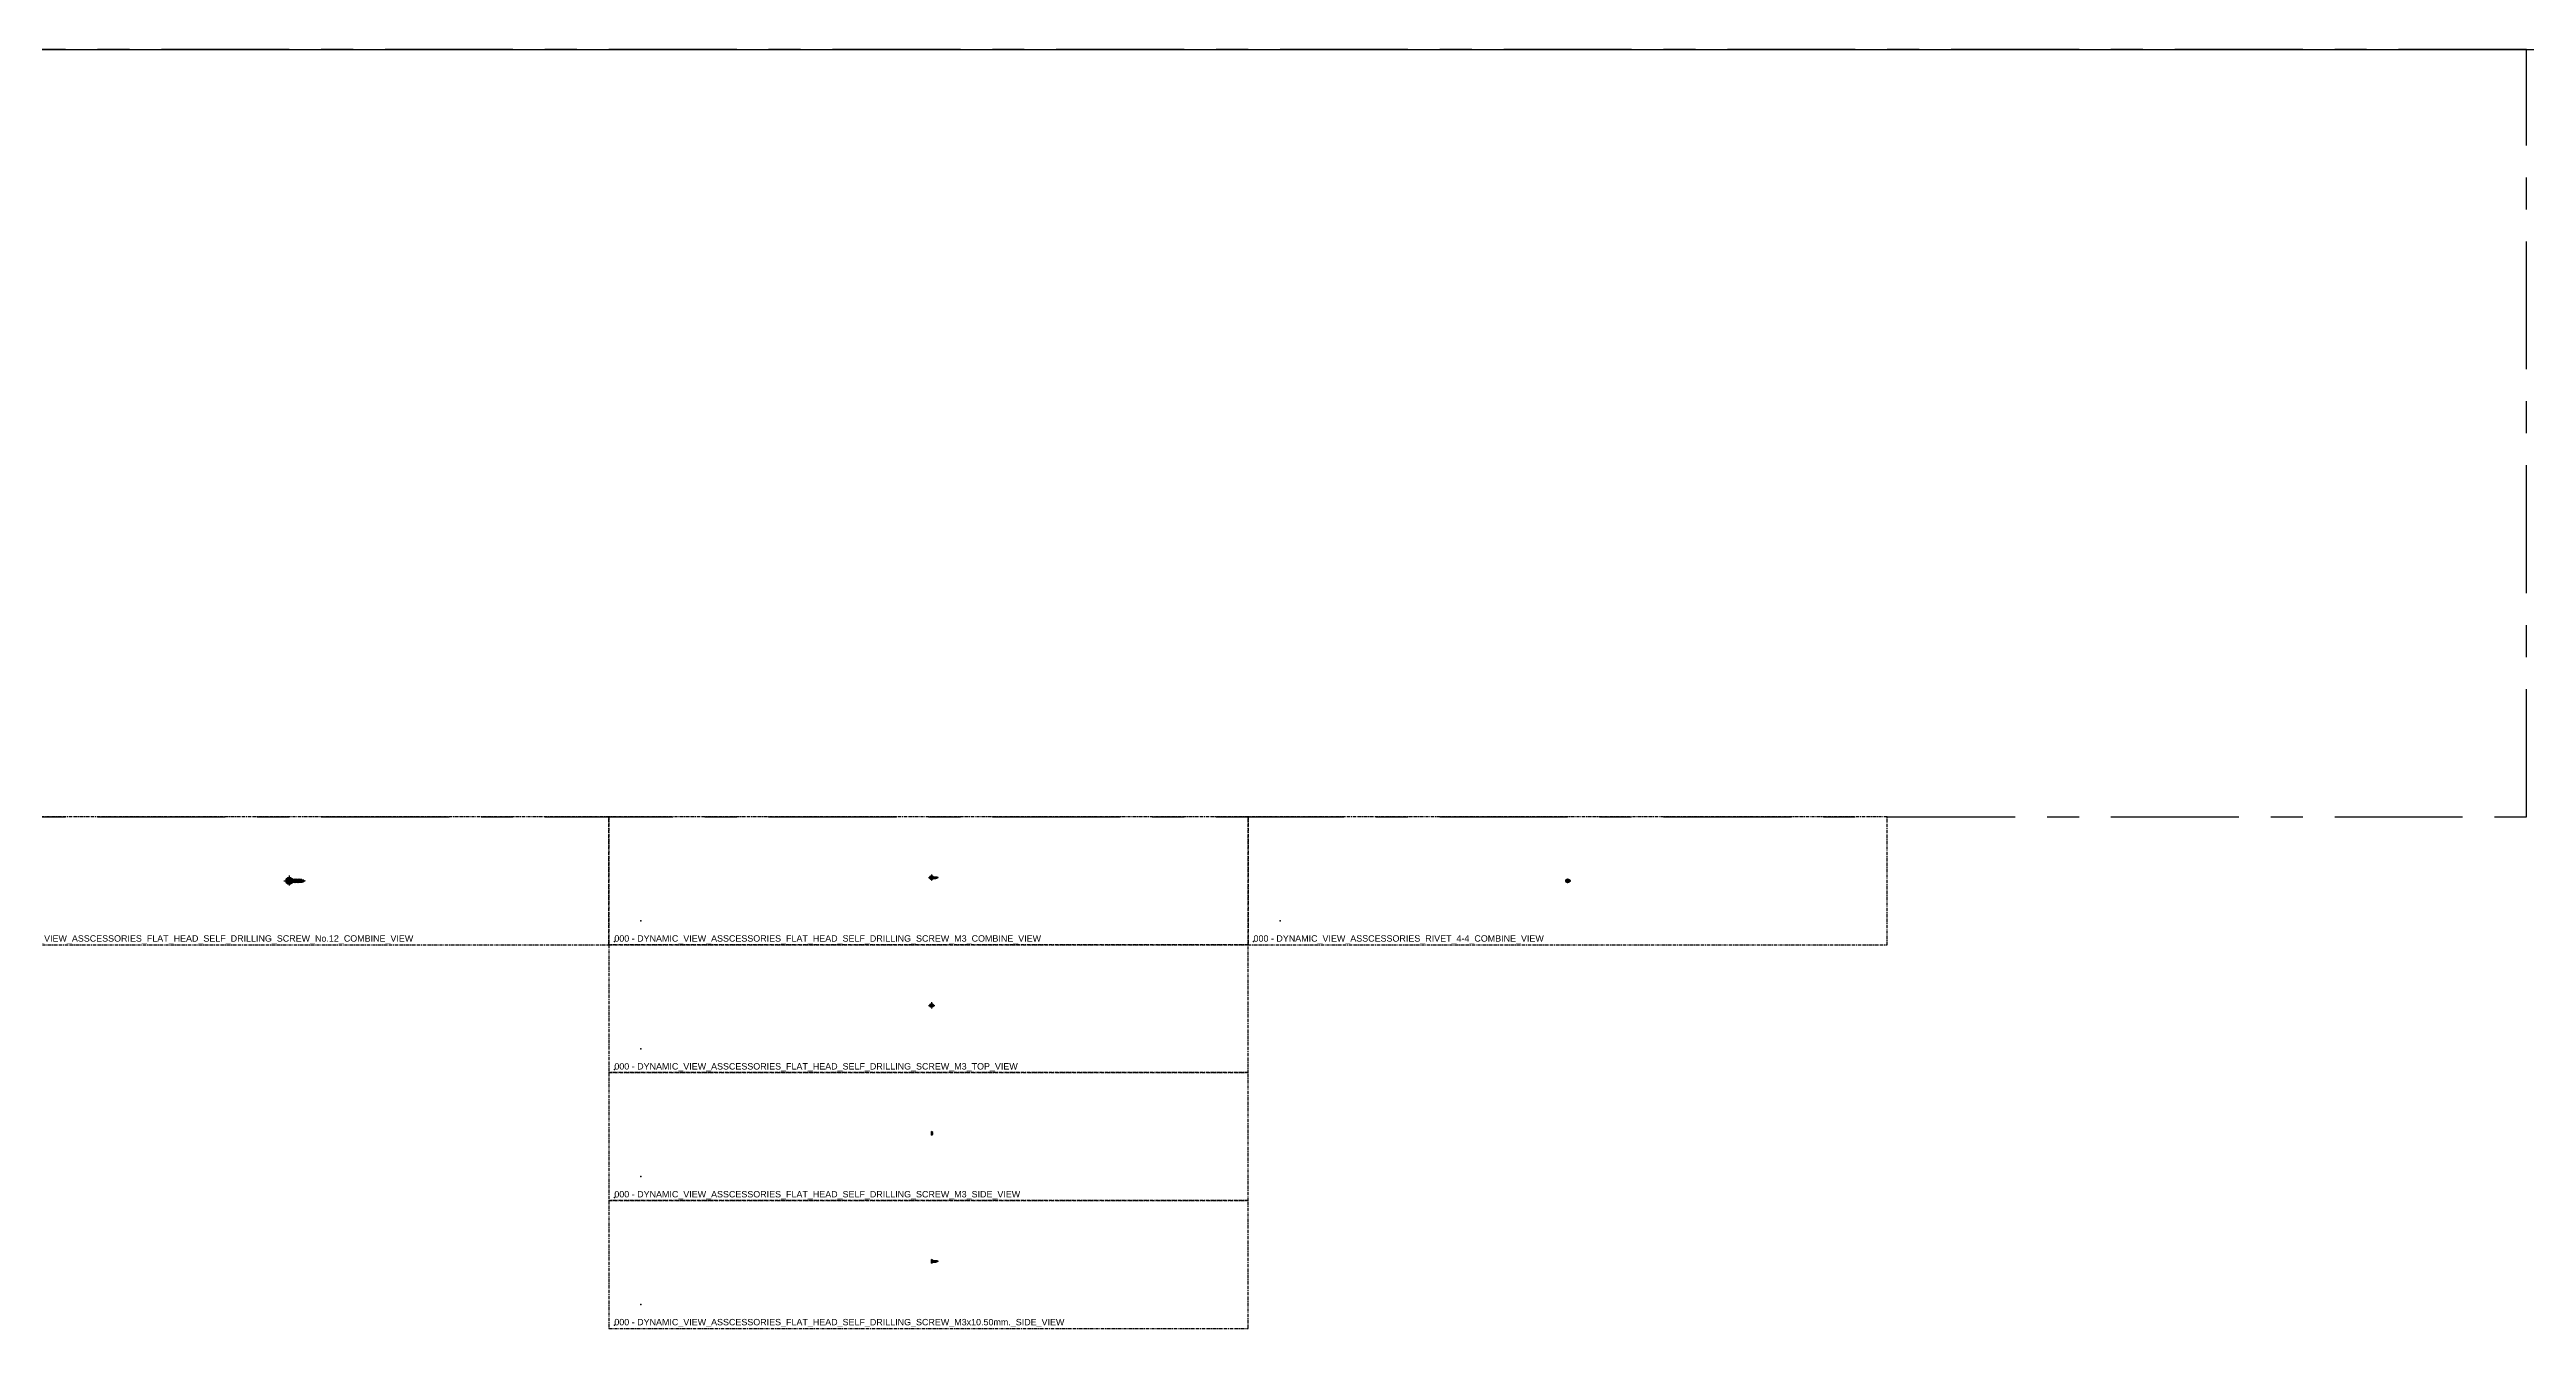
# Model space of a CAD drawing. Header units: millimetres. Extents: x -244126 to 368105, y -173968 to 259060.
# Drawn here: x 163009 to 166884, y -38158 to -36158 of the extents above; entities that cross this region are included whole.
import ezdxf

# ---------------------------------------------------------------- set-up
doc = ezdxf.new("R2010")
doc.units = ezdxf.units.MM
doc.header["$MEASUREMENT"] = 0
doc.linetypes.add('005_GG_TA_LINE', pattern=[13.75, 5, -1.25, 1.25, -1.25, 5])
doc.linetypes.add('HIDDEN', pattern=[9.525, 6.35, -3.175])
for name, color, linetype in [('000 - H A T C H', 8, 'Continuous'), ('000 - L I N E 0.1', 1, 'Continuous'), ('001 - ASCESSORIES', 1, 'Continuous'), ('A04_TUBE SERIES', 7, 'Continuous')]:
    doc.layers.add(name, color=color, linetype=linetype)
doc.styles.add('Cetury Gothic', font='GOTHIC.TTF')
doc.styles.get("Standard").update_dxf_attribs({"font": 'arial.ttf'})

# ---------------------------------------------------------------- blocks, each defined once
blk = doc.blocks.new('*U1764')
at = {"color": 0, "linetype": '005_GG_TA_LINE'}
blk.add_lwpolyline([(0, 0), (200, 0), (200, 30), (0, 30)], close=True, dxfattribs=at)
blk.add_attdef('NAMEBLK', (8.582, 4.878), '', height=10, dxfattribs=at)
blk = doc.blocks.new('000 - DYNAMIC_VIEW_ASSCESSORIES_FLAT_HEAD_SELF_DRILLING_SCREW_No.12_TOP_VIEW')
at = {"layer": '000 - H A T C H'}
h = blk.add_hatch(color=250, dxfattribs=at)
h.dxf.hatch_style = 1
edge = h.paths.add_edge_path()
edge.add_arc((0, 0), 5.4, 0, 360)
at = {"layer": '001 - ASCESSORIES', "color": 0}
for p, q in [((-1.3, 0.7), (-4.5, 0.7)), ((-0.7, 4.5), (-0.7, 1.3)), ((0.7, 1.3), (0.7, 4.5)), ((4.5, 0.7), (1.3, 0.7)), ((-4.5, -0.7), (-1.3, -0.7)), ((-0.7, -1.3), (-0.7, -4.5)), ((0.7, -4.5), (0.7, -1.3)), ((1.3, -0.7), (4.5, -0.7))]:
    blk.add_line(p, q, dxfattribs=at)
blk.add_circle((0, 0), 5.4, dxfattribs=at)
for centre, radius, start, end in [((0, 0), 4.6, 171.4252, 188.5748), ((-1.3, 1.3), 0.574, 270, 0), ((0, 0), 4.6, 81.4252, 98.5748), ((1.3, 1.3), 0.574, 180, 270), ((0, 0), 4.6, 351.4252, 8.5748), ((-1.3, -1.3), 0.574, 0, 90), ((0, 0), 4.6, 261.4252, 278.5748), ((1.3, -1.3), 0.574, 90, 180)]:
    blk.add_arc(centre, radius, start, end, dxfattribs=at)
at = {"layer": 'Defpoints', "color": 250, "linetype": 'HIDDEN'}
for p, q in [((-8.6, 0), (8.6, 0)), ((0, 8.6), (0, -8.6))]:
    blk.add_line(p, q, dxfattribs=at)
blk = doc.blocks.new('000 - DYNAMIC_VIEW_ASSCESSORIES_FLAT_HEAD_SELF_DRILLING_SCREW_No.12x19mm._SIDE_VIEW')
at = {"layer": '001 - ASCESSORIES', "color": 0}
for p, q in [((-0.3, -5.4), (-0.3, 5.4)), ((0, 5.4), (-0.3, 5.4)), ((0, -5.4), (0, 5.4)), ((3.1, 2.9), (0, 5.4)), ((1.7, 0.9), (0, 2.3)), ((1.7, 0.9), (0, 0.9)), ((0, -0.9), (0, 0.9)), ((1.7, 0.9), (1.7, -0.9)), ((4.6, 2.4), (3.1, 2.9)), ((3.1, -2.9), (3.1, 2.9)), ((6.1, -2.9), (4.8, 2.9)), ((6.8, 2.3), (5.4, 2.3)), ((8.4, -2.9), (7.1, 2.9)), ((9.1, 2.3), (7.7, 2.3)), ((10.7, -2.9), (9.4, 2.9)), ((11.4, 2.3), (9.9, 2.3)), ((13, -2.9), (11.7, 2.9)), ((13.7, 2.3), (12.2, 2.3)), ((15.3, -2.9), (14, 2.9)), ((16, 2.3), (14.5, 2.3)), ((17.6, -2.9), (16.3, 2.9)), ((18.3, 2.3), (16.8, 2.3)), ((19.8, -2.7), (18.6, 2.9)), ((19.2, 2.1), (20.8, 1.5)), ((22, -1.9), (21.1, 2.1)), ((21.7, 1.2), (24.9, 0)), ((0, -5.4), (-0.3, -5.4)), ((1.7, -0.9), (0, -2.3)), ((1.7, -0.9), (0, -0.9)), ((0, -5.4), (3.1, -2.9)), ((3.1, -2.9), (5.2, -2.3)), ((5.6, -2.3), (5.2, -2.3)), ((7.9, -2.3), (6.4, -2.3)), ((10.2, -2.3), (8.7, -2.3)), ((12.5, -2.3), (11, -2.3)), ((14.8, -2.3), (13.3, -2.3)), ((17.1, -2.3), (15.6, -2.3)), ((18.8, -2.3), (17.9, -2.3)), ((18.8, -2.3), (19.3, -2.1)), ((20.1, -1.8), (21.4, -1.3)), ((22.2, -1), (24.9, 0))]:
    blk.add_line(p, q, dxfattribs=at)
for points in [[(5.6, -2.3), (4.5, 2.3, 0.222712), (4.8, 2.9, -0.168799), (5.4, 2.3), (6.4, -2.3, -0.16927), (6.1, -2.9, 0.183704)], [(7.9, -2.3), (6.8, 2.3, 0.222712), (7.1, 2.9, -0.168799), (7.7, 2.3), (8.7, -2.3, -0.16927), (8.4, -2.9, 0.183704)], [(10.2, -2.3), (9.1, 2.3, 0.222712), (9.4, 2.9, -0.168799), (9.9, 2.3), (11, -2.3, -0.16927), (10.7, -2.9, 0.183704)], [(12.5, -2.3), (11.4, 2.3, 0.222712), (11.7, 2.9, -0.168799), (12.2, 2.3), (13.3, -2.3, -0.16927), (13, -2.9, 0.183704)], [(14.8, -2.3), (13.7, 2.3, 0.222712), (14, 2.9, -0.168799), (14.5, 2.3), (15.6, -2.3, -0.16927), (15.3, -2.9, 0.183704)], [(17.1, -2.3), (16, 2.3, 0.222712), (16.3, 2.9, -0.168799), (16.8, 2.3), (17.9, -2.3, -0.16927), (17.6, -2.9, 0.183704)], [(19.3, -2.1), (18.3, 2.3, 0.222712), (18.6, 2.9, -0.168799), (19.1, 2.3), (20.1, -2.1, -0.16927), (19.8, -2.7, 0.183704)], [(21.4, -1.3), (20.8, 1.5, 0.222712), (21.1, 2.1, -0.168799), (21.6, 1.5), (22.2, -1.3, -0.16927), (22, -1.9, 0.183704)]]:
    blk.add_lwpolyline(points, format="xyb", close=True, dxfattribs=at)
at = {"layer": 'Defpoints', "color": 250, "insert": (12.9, 0), "char_height": 1.149, "width": 68.574, "attachment_point": 2, "rotation": 90, "style": 'Cetury Gothic'}
blk.add_mtext('\\A1;{\\H2.1x;\\C150;\\S3/4;\\H0.47634x; }', dxfattribs=at)
blk = doc.blocks.new('000 - DYNAMIC_VIEW_ASSCESSORIES_FLAT_HEAD_SELF_DRILLING_SCREW_No.12_SIDE_VIEW')
at = {"layer": '001 - ASCESSORIES'}
for p, q in [((-0.3, -5.4), (-0.3, 5.4)), ((0, 5.4), (-0.3, 5.4)), ((0, -5.4), (0, 5.4)), ((0, -0.9), (0, 0.9)), ((0, -5.4), (-0.3, -5.4))]:
    blk.add_line(p, q, dxfattribs=at)
at = {"layer": '001 - ASCESSORIES', "color": 0, "linetype": 'ByBlock'}
for p, q in [((3.1, 2.9), (0, 5.4)), ((1.7, 0.9), (0, 2.3)), ((1.7, 0.9), (0, 0.9)), ((1.7, 0.9), (1.7, -0.9)), ((3.1, -2.9), (3.1, 2.9)), ((1.7, -0.9), (0, -2.3)), ((1.7, -0.9), (0, -0.9)), ((0, -5.4), (3.1, -2.9))]:
    blk.add_line(p, q, dxfattribs=at)
blk = doc.blocks.new('*U4289')
at = {"layer": '001 - ASCESSORIES', "color": 0}
for name in ['000 - DYNAMIC_VIEW_ASSCESSORIES_FLAT_HEAD_SELF_DRILLING_SCREW_No.12_TOP_VIEW', '000 - DYNAMIC_VIEW_ASSCESSORIES_FLAT_HEAD_SELF_DRILLING_SCREW_No.12x19mm._SIDE_VIEW', '000 - DYNAMIC_VIEW_ASSCESSORIES_FLAT_HEAD_SELF_DRILLING_SCREW_No.12_SIDE_VIEW']:
    blk.add_blockref(name, (0, 0), dxfattribs=at)
blk = doc.blocks.new('*U1761')
at = {"color": 0, "linetype": '005_GG_TA_LINE'}
blk.add_lwpolyline([(0, 0), (1000, 0), (1000, 200), (0, 200)], close=True, dxfattribs=at)
for p in [(8.6, 4.9), (50, 37.5)]:
    blk.add_point(p, dxfattribs=at)
blk.add_attdef('NAMEBLK', (8.6, 4.9), '', height=10, dxfattribs=at)
blk = doc.blocks.new('000 - DYNAMIC_VIEW_ASSCESSORIES_FLAT_HEAD_SELF_DRILLING_SCREW_M3x10.50mm._SIDE_VIEW')
at = {"layer": '000 - H A T C H'}
h = blk.add_hatch(color=250, dxfattribs=at)
h.dxf.hatch_style = 1
edge = h.paths.add_edge_path()
edge.add_arc((6.4, -1.8), 0.634, 22.4776, 64.1153)
edge.add_line((6.7, -1.2), (6.1, -1.2))
edge.add_arc((5.5, -1.1), 0.556, 314.556, 352.9855, ccw=False)
edge.add_arc((5.3, -1.8), 0.634, 22.4776, 64.1153)
edge.add_line((5.6, -1.2), (5.1, -1.2))
edge.add_arc((4.5, -1.1), 0.556, 314.556, 352.9855, ccw=False)
edge.add_arc((4.3, -1.8), 0.634, 22.4776, 64.1153)
edge.add_line((4.6, -1.2), (4, -1.2))
edge.add_arc((3.5, -1.1), 0.556, 314.556, 352.9855, ccw=False)
edge.add_arc((3.3, -1.8), 0.634, 22.4776, 64.1153)
edge.add_line((3.5, -1.2), (3, -1.2))
edge.add_arc((2.4, -1.1), 0.556, 314.556, 352.9855, ccw=False)
edge.add_arc((2.2, -1.8), 0.634, 22.4776, 64.1153)
edge.add_line((2.5, -1.2), (1.8, -1.2))
edge.add_line((1.8, -1.2), (0, -3))
edge.add_line((0, -3), (-0.2, -3))
edge.add_line((-0.2, -3), (-0.2, 3))
edge.add_line((-0.2, 3), (0, 3))
edge.add_line((0, 3), (1.8, 1.2))
edge.add_line((1.8, 1.2), (1.9, 1.2))
edge.add_arc((1.6, 1.5), 0.431, 308.6596, 358.8819)
edge.add_arc((1.8, 0.9), 0.687, 24.1341, 62.4587, ccw=False)
edge.add_line((2.4, 1.2), (3, 1.2))
edge.add_arc((2.7, 1.5), 0.431, 308.6596, 358.8819)
edge.add_arc((2.8, 0.9), 0.687, 24.1341, 62.4587, ccw=False)
edge.add_line((3.4, 1.2), (4, 1.2))
edge.add_arc((3.7, 1.5), 0.431, 308.6596, 358.8819)
edge.add_arc((3.8, 0.9), 0.687, 24.1341, 62.4587, ccw=False)
edge.add_line((4.5, 1.2), (5, 1.2))
edge.add_arc((4.8, 1.5), 0.431, 308.6596, 358.8819)
edge.add_arc((4.9, 0.9), 0.687, 24.1341, 62.4587, ccw=False)
edge.add_line((5.5, 1.2), (6.1, 1.2))
edge.add_arc((5.8, 1.5), 0.431, 308.6596, 358.8819)
edge.add_arc((5.9, 0.9), 0.687, 24.1341, 62.4587, ccw=False)
edge.add_line((6.5, 1.2), (7.1, 1.2))
edge.add_arc((6.8, 1.5), 0.431, 308.6596, 358.8819)
edge.add_arc((7, 0.9), 0.687, 24.1341, 62.4587, ccw=False)
edge.add_line((7.6, 1.2), (7.6, 1))
edge.add_line((7.6, 1), (8.2, 0.8))
edge.add_arc((8, 1.1), 0.431, 308.6596, 358.8819)
edge.add_arc((8.1, 0.5), 0.687, 24.1341, 62.4587, ccw=False)
edge.add_line((8.7, 0.8), (8.8, 0.6))
edge.add_line((8.8, 0.6), (10.3, 0))
edge.add_line((10.3, 0), (9, -0.5))
edge.add_line((9, -0.5), (9.1, -0.6))
edge.add_arc((8.5, -0.6), 0.556, 314.556, 352.9855, ccw=False)
edge.add_arc((8.3, -1.2), 0.634, 22.4776, 64.1153)
edge.add_line((8.6, -0.6), (8.1, -0.8))
edge.add_line((8.1, -0.8), (8.1, -1))
edge.add_arc((7.6, -0.9), 0.556, 314.556, 352.9855, ccw=False)
edge.add_arc((7.4, -1.6), 0.634, 22.4776, 64.1153)
edge.add_line((7.6, -1), (7.1, -1.2))
edge.add_arc((6.6, -1.1), 0.556, 314.556, 352.9014, ccw=False)
at = {"layer": '000 - L I N E 0.1', "color": 9}
for p, q in [((-0.2, -3), (-0.2, 3)), ((0, 3), (-0.2, 3)), ((0, -3), (0, 3)), ((1.8, 1.2), (0, 3)), ((1, 0.5), (0, 1.3)), ((1, 0.5), (0, 0.5)), ((1, 0.5), (1, -0.5)), ((1.8, 1.2), (1.9, 1.2)), ((1.8, -1.2), (1.8, 1.2)), ((2.8, -1.5), (2.1, 1.5)), ((2.4, 1.2), (3, 1.2)), ((3.9, -1.5), (3.1, 1.5)), ((3.4, 1.2), (4, 1.2)), ((4.9, -1.5), (4.2, 1.5)), ((4.5, 1.2), (5, 1.2)), ((5.9, -1.5), (5.2, 1.5)), ((5.5, 1.2), (6.1, 1.2)), ((7, -1.5), (6.2, 1.5)), ((6.5, 1.2), (7.1, 1.2)), ((8, -1.3), (7.3, 1.5)), ((8.2, 0.8), (7.6, 1)), ((8.9, -1), (8.4, 1.1)), ((10.3, 0), (8.8, 0.6)), ((10.3, 0), (9, -0.5)), ((0, -3), (-0.2, -3)), ((1, -0.5), (0, -1.3)), ((1, -0.5), (0, -0.5)), ((0, -3), (1.8, -1.2)), ((1.8, -1.2), (2.5, -1.2)), ((3, -1.2), (3.5, -1.2)), ((4, -1.2), (4.6, -1.2)), ((5.1, -1.2), (5.6, -1.2)), ((6.1, -1.2), (6.7, -1.2)), ((7.6, -1), (7.1, -1.2)), ((7.1, -1.2), (7.1, -1.2)), ((8.6, -0.6), (8.1, -0.8))]:
    blk.add_line(p, q, dxfattribs=at)
for points in [[(2.5, -1.2), (1.9, 1.2, 0.222712), (2.1, 1.5, -0.168799), (2.4, 1.2), (3, -1.2, -0.16927), (2.8, -1.5, 0.183704)], [(3.5, -1.2), (3, 1.2, 0.222712), (3.1, 1.5, -0.168799), (3.4, 1.2), (4, -1.2, -0.16927), (3.9, -1.5, 0.183704)], [(4.6, -1.2), (4, 1.2, 0.222712), (4.2, 1.5, -0.168799), (4.5, 1.2), (5.1, -1.2, -0.16927), (4.9, -1.5, 0.183704)], [(5.6, -1.2), (5, 1.2, 0.222712), (5.2, 1.5, -0.168799), (5.5, 1.2), (6.1, -1.2, -0.16927), (5.9, -1.5, 0.183704)], [(6.7, -1.2), (6.1, 1.2, 0.222712), (6.2, 1.5, -0.168799), (6.5, 1.2), (7.1, -1.2, -0.16927), (7, -1.5, 0.183704)], [(7.6, -1), (7.1, 1.2, 0.222712), (7.3, 1.5, -0.168799), (7.6, 1.2), (8.1, -1, -0.16927), (8, -1.3, 0.183704)], [(8.6, -0.6), (8.2, 0.8, 0.222712), (8.4, 1.1, -0.168799), (8.7, 0.8), (9.1, -0.6, -0.16927), (8.9, -1, 0.183704)]]:
    blk.add_lwpolyline(points, format="xyb", close=True, dxfattribs=at)
blk = doc.blocks.new('000 - DYNAMIC_VIEW_ASSCESSORIES_FLAT_HEAD_SELF_DRILLING_SCREW_M3_TOP_VIEW')
at = {"layer": '000 - H A T C H'}
h = blk.add_hatch(color=250, dxfattribs=at)
h.dxf.hatch_style = 1
edge = h.paths.add_edge_path()
edge.add_arc((0, 0), 3, 0, 360)
at = {"layer": '001 - ASCESSORIES', "color": 0}
blk.add_lwpolyline([(-1.8, -0.4), (-0.7, -0.4, -0.414214), (-0.4, -0.7), (-0.4, -1.8, 0.074969), (0.4, -1.8), (0.4, -0.7, -0.414214), (0.7, -0.4), (1.8, -0.4, 0.074969), (1.8, 0.4), (0.7, 0.4, -0.414214), (0.4, 0.7), (0.4, 1.8, 0.074969), (-0.4, 1.8), (-0.4, 0.7, -0.414214), (-0.7, 0.4), (-1.8, 0.4)], format="xyb", dxfattribs=at)
blk.add_circle((0, 0), 3, dxfattribs=at)
blk.add_arc((0.9, 0), 2.67, 171.4252, 188.5748, dxfattribs=at)
at = {"layer": 'Defpoints', "color": 250, "linetype": 'HIDDEN'}
for p, q in [((-5, 0), (5, 0)), ((0, 5), (0, -5))]:
    blk.add_line(p, q, dxfattribs=at)
blk = doc.blocks.new('000 - DYNAMIC_VIEW_ASSCESSORIES_FLAT_HEAD_SELF_DRILLING_SCREW_M3_SIDE_VIEW')
at = {"layer": '001 - ASCESSORIES', "color": 1}
for p, q in [((-0.2, -3), (-0.2, 3)), ((0, 3), (-0.2, 3)), ((0, -3), (0, 3)), ((0, -3), (-0.2, -3))]:
    blk.add_line(p, q, dxfattribs=at)
at = {"layer": '001 - ASCESSORIES', "color": 0, "linetype": 'ByBlock'}
for p, q in [((1.8, 1.2), (0, 3)), ((1, 0.5), (0, 1.3)), ((1, 0.5), (0, 0.5)), ((1, 0.5), (1, -0.5)), ((1.8, -1.2), (1.8, 1.2)), ((1, -0.5), (0, -1.3)), ((1, -0.5), (0, -0.5)), ((0, -3), (1.8, -1.2))]:
    blk.add_line(p, q, dxfattribs=at)
blk = doc.blocks.new('*U4368')
at = {"layer": '001 - ASCESSORIES', "color": 0}
for name in ['000 - DYNAMIC_VIEW_ASSCESSORIES_FLAT_HEAD_SELF_DRILLING_SCREW_M3_TOP_VIEW', '000 - DYNAMIC_VIEW_ASSCESSORIES_FLAT_HEAD_SELF_DRILLING_SCREW_M3x10.50mm._SIDE_VIEW', '000 - DYNAMIC_VIEW_ASSCESSORIES_FLAT_HEAD_SELF_DRILLING_SCREW_M3_SIDE_VIEW']:
    blk.add_blockref(name, (0, 0), dxfattribs=at)
blk = doc.blocks.new('000 - DYNAMIC_VIEW_ASSCESSORIES_RIVET_4-4_TOP_VIEW')
at = {"layer": '001 - ASCESSORIES', "color": 0}
for radius in [3, 1.5]:
    blk.add_circle((0, 0), radius, dxfattribs=at)
blk = doc.blocks.new('000 - DYNAMIC_VIEW_ASSCESSORIES_RIVET_4-4_COMBINE_VIEW')
at = {"layer": '000 - H A T C H'}
h = blk.add_hatch(dxfattribs=at)
h.set_pattern_fill('DOTS', color=8, scale=5, angle=90)
edge = h.paths.add_edge_path()
edge.add_arc((2.8, 0), 1.25, -53.1301, 53.1301, ccw=False)
edge.add_arc((2.8, -0.7), 0.812, 202.6199, 337.3801, ccw=False)
edge.add_line((2, -1), (0, -1))
edge.add_line((0, -1), (0, -3))
edge.add_line((0, -3), (-1, -1.5))
edge.add_line((-1, -1.5), (-1, 1.5))
edge.add_line((-1, 1.5), (0, 3))
edge.add_line((0, 3), (0, 1))
edge.add_line((0, 1), (2, 1))
edge.add_arc((2.8, 0.7), 0.812, 22.6199, 157.3801, ccw=False)
h = blk.add_hatch(dxfattribs=at)
h.set_pattern_fill('DOTS', color=8, scale=5, angle=90)
h.paths.add_polyline_path([(-1, -1.5), (-1, 1.5), (0, 3), (0, -3)])
at = {"layer": '001 - ASCESSORIES', "color": 0}
for p, q in [((2, 1), (0, 1)), ((2, -1), (0, -1))]:
    blk.add_line(p, q, dxfattribs=at)
for points in [[(-1, -1.5), (-1, 1.5), (0, 3), (0, -3)], [(0, 3), (0, 1), (2, 1), (2, -1), (0, -1), (0, -3), (-1, -1.5), (-1, 1.5)]]:
    blk.add_lwpolyline(points, close=True, dxfattribs=at)
blk.add_lwpolyline([(3.5, 1, -0.5), (3.5, -1, -0.666667), (2, -1), (0, -1), (0, -3), (-1, -1.5), (-1, 1.5), (0, 3), (0, 1), (2, 1, -0.666667)], format="xyb", close=True, dxfattribs=at)
blk.add_lwpolyline([(3.5, -1), (3.5, 1, -0.5), (3.5, -1, -0.666667), (2, -1), (2, 1, -0.666667), (3.5, 1)], format="xyb", dxfattribs=at)
blk.add_blockref('000 - DYNAMIC_VIEW_ASSCESSORIES_RIVET_4-4_TOP_VIEW', (0, 0), dxfattribs=at)

msp = doc.modelspace()

# ---------------------------------------------------------------- linework, layer by layer
at = {"color": 8}
msp.add_ray((122184.76531, -36157.80393), (1, 0), dxfattribs=at)

# ---------------------------------------------------------------- block references
at = {"color": 1, "linetype": 'ByBlock'}
msp.add_blockref('*U4289', (163384.1015, -37457.80393), dxfattribs=at)
at = {"layer": '001 - ASCESSORIES', "linetype": '005_GG_TA_LINE', "xscale": 40, "yscale": 40, "zscale": 40}
msp.add_blockref('*U1764', (158884.1015, -37357.80393), dxfattribs=at)
at = {"layer": '001 - ASCESSORIES', "linetype": '005_GG_TA_LINE'}
for p, values in [((162884.1015, -37557.80393), {'NAMEBLK': '000 - DYNAMIC_VIEW_ASSCESSORIES_FLAT_HEAD_SELF_DRILLING_SCREW_No.12_COMBINE_VIEW'}), ((163884.1015, -37557.80393), {'NAMEBLK': '000 - DYNAMIC_VIEW_ASSCESSORIES_FLAT_HEAD_SELF_DRILLING_SCREW_M3_COMBINE_VIEW'}), ((164884.1015, -37557.80393), {'NAMEBLK': '000 - DYNAMIC_VIEW_ASSCESSORIES_RIVET_4-4_COMBINE_VIEW'}), ((163884.1015, -37757.80393), {'NAMEBLK': '000 - DYNAMIC_VIEW_ASSCESSORIES_FLAT_HEAD_SELF_DRILLING_SCREW_M3_TOP_VIEW'}), ((163884.1015, -37957.80393), {'NAMEBLK': '000 - DYNAMIC_VIEW_ASSCESSORIES_FLAT_HEAD_SELF_DRILLING_SCREW_M3_SIDE_VIEW'}), ((163884.1015, -38157.80393), {'NAMEBLK': '000 - DYNAMIC_VIEW_ASSCESSORIES_FLAT_HEAD_SELF_DRILLING_SCREW_M3x10.50mm._SIDE_VIEW'})]:
    msp.add_blockref('*U1761', p, dxfattribs=at).add_auto_attribs(values)
at = {"layer": '001 - ASCESSORIES', "color": 0}
for name, p in [('000 - DYNAMIC_VIEW_ASSCESSORIES_FLAT_HEAD_SELF_DRILLING_SCREW_M3_TOP_VIEW', (164389.1015, -37652.80393)), ('000 - DYNAMIC_VIEW_ASSCESSORIES_FLAT_HEAD_SELF_DRILLING_SCREW_M3_SIDE_VIEW', (164389.1015, -37852.80393)), ('000 - DYNAMIC_VIEW_ASSCESSORIES_FLAT_HEAD_SELF_DRILLING_SCREW_M3x10.50mm._SIDE_VIEW', (164389.1015, -38052.80393))]:
    msp.add_blockref(name, p, dxfattribs=at)
at = {"layer": 'A04_TUBE SERIES', "color": 3}
for name, p in [('*U4368', (164389.1015, -37452.80393)), ('000 - DYNAMIC_VIEW_ASSCESSORIES_RIVET_4-4_COMBINE_VIEW', (165384.1015, -37457.80393))]:
    msp.add_blockref(name, p, dxfattribs=at)

doc.saveas('drawing.dxf')
